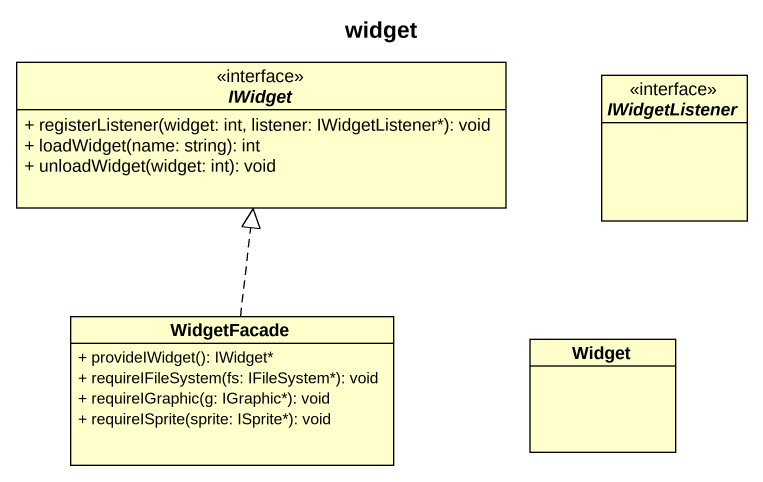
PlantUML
@startuml
title widget
hide circle
hide empty members
skinparam classAttributeIconSize 0
interface IWidget <<interface>> {
  + registerListener(widget: int, listener: IWidgetListener*): void
  + loadWidget(name: string): int
  + unloadWidget(widget: int): void
}
interface IWidgetListener <<interface>>
class WidgetFacade {
  + provideIWidget(): IWidget*
  + requireIFileSystem(fs: IFileSystem*): void
  + requireIGraphic(g: IGraphic*): void
  + requireISprite(sprite: ISprite*): void
}
class Widget
WidgetFacade .up.|> IWidget
@enduml
